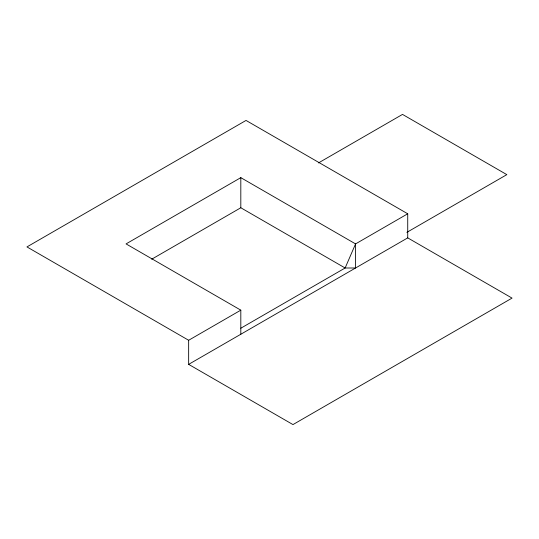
<?xml version="1.0" encoding="UTF-8"?>
<svg xmlns="http://www.w3.org/2000/svg" width="539" height="539" viewBox="0 0 539 539"><rect width="100%" height="100%" fill="white"/><g stroke="black" fill="none" stroke-linecap="round" stroke-linejoin="round"><path stroke-width="0.81" d="M407.727 213.788L246.027 120.433L26.95 246.916L188.65 340.271L188.65 364.364L407.727 237.881L407.727 213.788L355.565 243.904L240.812 177.648L126.059 243.904L240.812 310.154L240.812 334.247M151.702 259.212L240.812 207.764L345.135 267.998L355.565 267.998L355.565 243.904L345.135 267.998L240.812 328.224M318.475 162.926L402.512 114.409L506.835 174.636L406.857 232.356M188.65 340.271L240.812 310.154M407.727 237.881L512.05 298.107L292.973 424.591L188.65 364.364M240.812 177.648L240.812 207.764"/></g></svg>
